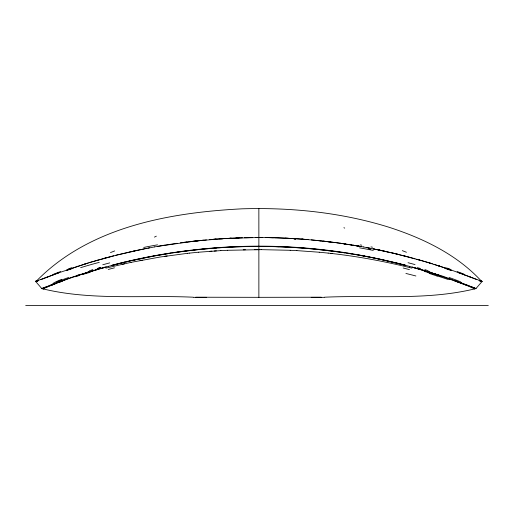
<?xml version="1.0" encoding="UTF-8"?>
<svg xmlns="http://www.w3.org/2000/svg" width="514" height="514" viewBox="0 0 514 514"><rect width="100%" height="100%" fill="white"/><g stroke="black" fill="none" stroke-linecap="round" stroke-linejoin="round"><path stroke-width="0.77" d="M195.738 297.221L258.87 297.33L258.87 237.519L229.681 238.258L231.171 238.2M475.816 288.727L481.914 281.678M414.612 267.8L443.126 276.307L475.977 288.547L464.701 284.139M43.696 288.714L43.086 289.029L43.375 288.887M44.031 288.527L46.299 287.371M46.299 287.377L47.359 286.908M47.359 286.915L56.424 283.394M37.13 281.145L38.659 280.522M35.916 281.64L36.725 281.312M36.34 281.466L37.355 281.049M37.522 280.985L37.869 280.843M38.055 280.766L38.447 280.605M45.502 287.056L41.91 288.476M43.799 287.981L42.013 288.701L43.041 288.29M43.613 288.129L49.691 285.405L72.975 276.873L105.396 266.978M42.289 288.572L42.784 288.393M45.887 287.204L68.6 278.678L85.87 272.934M42.925 288.315L43.542 288.084M40.959 279.597L59.521 272.51M43.703 288.007L44.288 287.789M43.96 287.904L44.84 287.564M44.609 287.641L44.956 287.519M44.834 287.551L45.495 287.307M45.277 287.371L45.714 287.197M42.906 278.813L44.455 278.196M46.228 277.502L47.204 277.123M50.038 285.508L49.601 285.681L51.567 284.904M48.239 276.718L49.338 276.301M42.617 288.219L42 288.45M51.567 284.917L52.402 284.583M52.402 284.595L57.35 282.719L56.251 283.143M51.779 285.154L52.531 284.865M53.289 284.261L54.227 283.908M51.734 275.388L53.032 274.9M58.512 282.623L61.404 281.537M59.123 272.632L35.98 281.242M59.836 281.813L61.256 281.293M61.012 281.37L62.213 280.946M58.429 272.908L89.989 262.423M62.033 280.997L62.766 280.734M66.64 269.985L88.414 262.898M69.242 269.085L70.591 268.623M475.771 288.656L475.623 288.656C426.588 300.78 374.417 294.895 324.411 297.214M77.569 275.62L78.134 275.42M78.134 275.433L78.424 275.337M79.284 275.054L79.85 274.855M76.303 266.721L77.807 266.226M79.85 274.868L80.422 274.669M80.711 274.592L81.283 274.392M81.578 274.309L82.548 273.981M82.555 273.994L83.866 273.564M75.365 276.75L79.092 275.568M83.898 273.551L105.524 267.222M85.87 272.94L86.879 272.613M86.879 272.626L87.894 272.298M84.392 264.138L85.626 263.759M90.978 271.366L97.056 269.542M89.989 262.416L97.917 260.097M83.069 274.367L90.361 272.24M89.693 262.513L116.62 255.13L144.087 248.924M97.056 269.548L98.29 269.182M97.917 260.084L109 257.045M101.547 268.257L106.302 266.92M103.128 267.807L103.924 267.588M102.678 258.748L105.82 257.893M106.308 266.927L108.383 266.355M108.383 266.361L119.222 263.541M109 257.032L113.812 255.792M110.6 256.614L112.2 256.197M112.996 265.134L114.243 264.813M112.046 265.205C205.337 240.623 305.014 239.569 398.523 263.547M112.161 265.455L124.806 262.185M115.425 255.374L129.946 251.905M105.89 268.109L131.102 262.339M119.222 263.547L124.806 262.172M124.215 262.436L130.614 260.816M126.238 261.954L132.066 260.489M132.066 260.495L132.413 260.412M132.316 260.547L144.37 257.951M129.946 251.899L138.073 250.132M132.413 260.418L150.891 256.653M36.738 281.074L36.153 281.197M122.332 264.228L124.504 263.753M133.184 251.173L134.809 250.819M136.383 259.538L137.643 259.268M138.073 250.125L154.438 246.926M140.161 258.735L141.421 258.471M131.102 262.346L160.374 256.981L187.327 253.344M144.884 257.758L147.094 257.315M144.62 248.782L146.259 248.461M147.094 257.321L152.529 256.338M147.891 248.14L149.529 247.825M140.02 260.566L142.269 260.135M151.508 256.467L152.253 256.319M152.253 256.325L173.134 252.785M152.992 256.184L154.476 255.901M155.222 255.773L157.914 255.285M154.438 246.913L160.876 245.795M158.196 255.24L170.642 253.164M157.849 246.334L194.581 241.105L223.558 238.599M160.876 245.782L177.092 243.283M163.034 245.441L164.474 245.21M164.91 256.28L167.178 255.94M172.723 252.907L178.133 252.059M175.28 252.528L190.649 250.427M178.133 252.066L185.638 251.05M180.35 242.814L206.435 239.89M183.607 242.383L186.871 241.972M185.348 251.147L200.627 249.329M190.135 241.574L196.656 240.854M192.872 250.234C241.702 244.619 291.239 245.281 339.908 252.162M187.327 253.351L189.563 253.1M193.335 297.214C143.168 294.888 91.312 300.78 42.109 288.662L42.219 288.65M197.016 240.828L198.468 240.668M198.179 249.586L199.4 249.457M189.563 253.106L198.507 252.213M196.791 240.86L198.32 240.7M200.627 249.335L203.069 249.084M202.092 240.308L203.538 240.166M203.069 249.091L217.114 247.896M198.507 252.22L220.866 250.614M209.706 239.588L222.793 238.65M212.976 239.325L216.246 239.074M214.428 239.235L215.88 239.126M209.693 251.314L211.922 251.16M219.517 238.849L242.467 237.77M218.418 247.799C250.466 245.557 282.7 245.981 314.671 249.091M220.975 238.772L223.886 238.592M214.158 251.012L216.394 250.877M222.074 238.708L231.249 238.194M220.866 250.62L227.567 250.292M227.567 250.299L261.112 249.65M235.907 237.976L239.183 237.853M244.291 237.725L250.119 237.616M245.743 237.667L249.027 237.622M243.206 249.804L245.441 249.759M249.027 237.603L252.31 237.577M255.593 237.532L262.153 237.532M254.391 249.663L258.87 249.65M321.199 297.221L258.87 297.33M193.605 297.349L206.622 297.343M25.7 305.457L488.3 305.457M311.201 297.343L324.218 297.349M261.112 249.65L290.179 250.292M258.87 237.519L272.677 237.654M268.713 237.603L265.436 237.558L271.996 237.667M267.621 237.616L275.279 237.751M268.096 237.603C298.859 238.143 329.577 241.047 359.89 246.334M271.996 237.686L273.454 237.725M275.279 237.77L294.946 238.637M274.052 246.585L279.108 246.739M290.179 250.299L296.886 250.614M285.116 238.13L288.393 238.284M296.886 250.62L319.245 252.22M294.586 238.637L296.038 238.727M294.946 238.65L308.04 239.588L304.77 239.344M301.859 239.126L303.311 239.235L301.802 239.119M311.311 239.89L337.39 242.814M319.245 252.226L328.189 253.1M314.671 249.084L339.606 252.066M317.119 249.329L318.339 249.457M318.654 240.61L320.723 240.828M328.189 253.106C355.63 256.036 382.84 260.996 409.632 267.563M330.425 253.351L332.635 253.601M323.248 241.098L330.875 241.985M327.829 241.619L329.358 241.811M337.39 242.833L363.308 246.913M340.287 243.238L341.733 243.443M339.606 252.059L344.83 252.875M345.44 243.977L343.911 243.752L345.344 243.97M342.106 252.419L347.284 253.254M347.098 253.171L352.193 254.038M349.591 253.556L360.295 255.374M350.394 244.735L351.833 244.972M353.272 245.21L354.711 245.441M353.632 245.262L360.089 246.354M354.576 254.372L359.729 255.272M356.864 245.795L358.297 246.045M359.729 246.302L361.162 246.553M359.922 255.368L369.547 257.103M360.308 255.432L372.856 257.758M363.308 246.926L384.556 251.173M364.008 256.043L364.747 256.178M366.572 247.53L369.849 248.153M370.112 257.289L376.319 258.471M373.125 248.795L374.436 249.059M42.058 288.643L41.743 288.515M373.652 248.924L396.57 254.006L423.6 261.202M373.376 257.951L380.097 259.268M376.396 258.574L385.121 260.373M381.298 250.479L378.362 249.862L381.407 250.524M481.367 281.158L482.164 281.37M481.567 281.197L466.397 275.543M481.355 281.152L479.915 280.792M382.93 250.832L384.228 251.115M380.913 259.544L405.585 265.455M384.556 251.185L387.794 251.899M386.181 251.545L389.413 252.265M385.333 260.412L385.673 260.495M481.669 281.222L482.087 281.331M385.673 260.489L392.94 262.185M391.013 252.644L408.746 257.032M392.619 253.016L394.232 253.402M392.94 262.179L394.386 262.532M395.844 253.787L399.082 254.571M395.645 262.673L405.7 265.205M409.632 267.556L411.875 268.115M398.523 263.541L409.356 266.361M403.927 255.792L405.54 256.203M408.746 257.045L415.061 258.748M409.356 266.355L425.656 270.762M412.215 267.222L435.679 274.155M412.234 267.139L414.612 267.807M424.146 271.341L433.688 274.071M416.648 259.197L419.829 260.084M418.235 259.641L428.059 262.513M429.537 272.85L430.591 273.159M432.666 273.763L437.684 275.279M424.596 261.485L431.644 263.592M434.696 274.367L435.692 274.662M427.757 262.423L448.838 269.163L466.005 275.388M425.566 270.994L430.861 272.626M429.325 262.892L432.428 263.843M437.684 275.273L442.387 276.757M430.861 272.619L431.869 272.94M433.964 264.331L448.497 269.085M431.869 272.934L464.328 284.293M438.461 265.757L439.933 266.233M436.168 274.309L435.679 274.142M438.365 265.687L439.785 266.149M436.457 274.392L437.889 274.868M438.461 275.054L437.889 274.861M439.605 275.42L440.453 275.71M439.605 275.433L438.75 275.151M445.773 268.167L447.148 268.629M447.951 268.861L450.11 269.599M450.45 269.766L448.497 269.092L451.106 269.985M454.794 280.67L456.066 281.139M458.218 272.51L459.31 272.908M456.49 281.293L457.91 281.813M456.734 281.37L456.066 281.132M456.348 281.543L465.96 285.154M458.629 272.638L476.786 279.59M463.339 274.392L464.707 274.906M460.396 282.719L465.337 284.595M461.488 283.13L462.529 283.522M462.446 274.046L463.654 274.502M465.337 284.589L466.172 284.917M465.96 285.148L470.381 286.915M469.5 276.725L470.535 277.123M466.172 284.91L468.145 285.668M480.686 281.171L481.605 281.55M472.25 287.307L472.674 287.461M472.025 287.204L472.906 287.557M481.078 281.338L481.355 281.447M480.892 281.254L480.384 281.049M473.947 287.981L474.763 288.296M473.452 287.789L474.043 288.007M472.79 287.519L473.728 287.885M474.64 288.264L475.084 288.431M475.45 288.592L475.206 288.489M474.955 288.393L475.36 288.54M480.616 281.145L479.292 280.605M480.05 280.914L479.08 280.522M479.877 280.843L480.224 280.985M474.615 289.003L470.381 286.915M481.914 281.685C457.145 254.571 423.054 238.22 388.584 227.124C341.341 212.468 291.515 207.36 242.184 208.819C169.222 212.552 88.774 227.015 35.826 281.678L41.93 288.72M258.857 208.543L258.87 237.539M53.829 274.091A55.184 2.576 -17.2 0 1 60.62 271.546M71.684 267.698A176.051 0.591 -21.1 0 1 68.176 269.028M402.282 250.633A174.143 0.353 21.4 0 1 406.445 252.271M444.771 268.347A55.184 1.786 17.9 0 1 451.183 270.57M368.564 248.628A148.366 0.398 21 0 1 370.369 249.322M453.727 280.445A71.941 1.118 18.9 0 1 456.393 281.415M449.281 278.916A55.962 1.413 18.1 0 1 451.292 279.635M429.049 273.371A55.949 1.799 17.7 0 1 437.26 276.102M87.252 272.247A94.268 12.394 -14.4 0 1 90.374 271.283M57.054 281.91A55.949 3.791 -16.1 0 1 68.735 277.451M59.875 281.588A55.962 1.67 -17.8 0 1 61.776 280.888M54.099 283.786A71.941 1.272 -18.7 0 1 56.27 282.97M92.905 269.561A150.3 1.131 -20 0 1 89.391 270.814M436.302 275.594A50.603 2.242 16.7 0 1 448.504 279.629M405.899 273.448A140.296 27.319 12.3 0 1 415.897 275.992M80.621 267.678A132.914 37.548 -11 0 1 99.286 262.358M76.496 275.568A66.942 9.014 -13.4 0 1 80.711 274.251M52.801 283.644A50.578 4.517 -14.7 0 1 61.731 279.34M457.119 271.54A55.191 2.576 17.2 0 1 463.904 274.084M450.135 269.246A176.064 0.598 21.1 0 1 446.615 267.91M110.465 252.592A174.15 0.36 -21.4 0 1 114.673 250.935M66.55 270.563A55.191 1.786 -17.9 0 1 72.962 268.347M417.259 267.608A136.448 31.746 12.7 0 1 420.606 268.571M427.365 271.289A94.268 12.4 14.4 0 1 430.494 272.247M449.011 277.457A55.949 3.791 16.1 0 1 460.685 281.91M455.963 280.888A55.962 1.67 17.8 0 1 457.865 281.588M461.476 282.97A71.941 1.272 18.7 0 1 463.641 283.792M428.136 270.743A150.3 1.131 20 0 1 424.885 269.587M294.085 239.299A611.371 595.977 2.3 0 1 295.614 239.395M360.224 244.915A454.986 369.039 6.4 0 1 361.753 245.184M370.941 246.906A454.986 369.039 6.4 0 1 372.496 247.215M359.575 247.838A455.179 366.212 6.5 0 1 373.28 250.414M143.714 247.44A455.173 369.27 -6.4 0 1 157.541 244.837M408.026 262.705A187.828 56.11 11.7 0 1 415.023 264.594M403.207 268A187.372 49.672 12 0 1 409.478 269.644M102.749 264.774A188.111 55.82 -11.7 0 1 109.745 262.885M108.21 269.477A188.599 50.16 -12 0 1 114.481 267.826M154.438 237.102A199.201 1.613 -25.9 0 1 156.359 236.164M343.898 227.696A199.67 1.664 26.4 0 1 344.708 228.1M35.569 281.364L35.954 280.985L35.575 281.364M100.481 267.614A136.454 31.746 -12.7 0 0 97.14 268.578A136.448 31.739 -12.7 0 1 100.481 267.601"/></g></svg>
